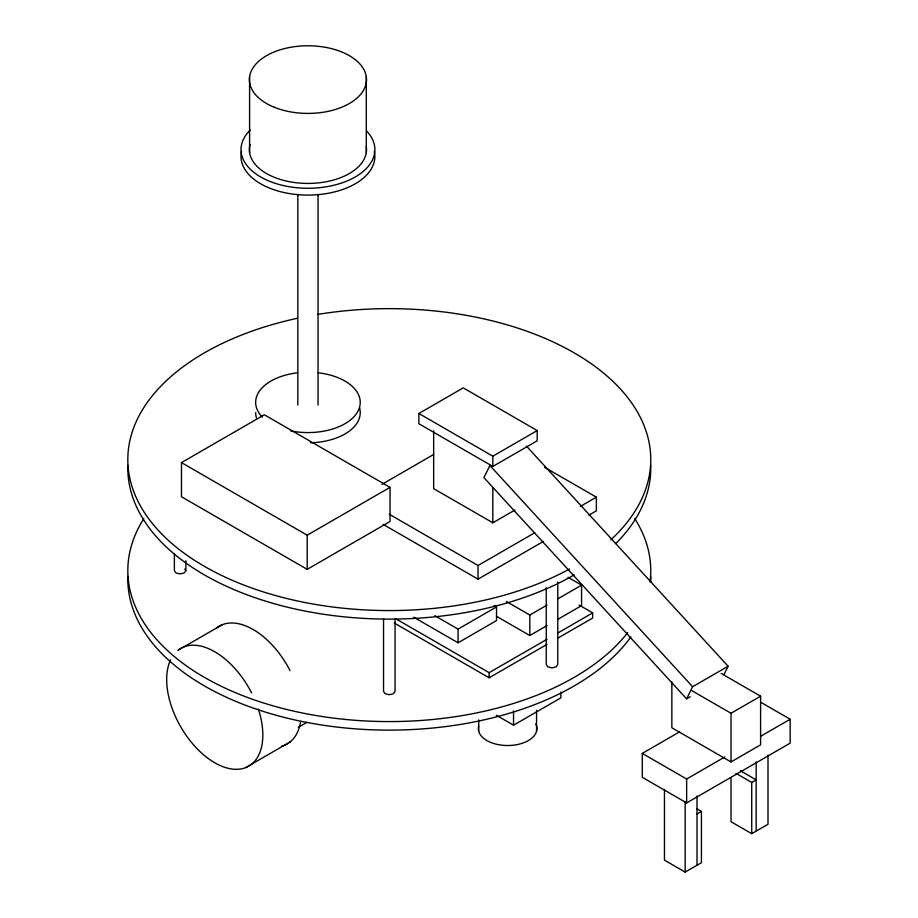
<?xml version="1.0" encoding="UTF-8"?>
<svg xmlns="http://www.w3.org/2000/svg" width="918" height="918" viewBox="0 0 918 918"><rect width="100%" height="100%" fill="white"/><g stroke="black" fill="none" stroke-linecap="round" stroke-linejoin="round"><path stroke-width="1.38" d="M692.608 686.721L489.925 465.495L483.912 477.624L686.595 698.85L692.608 686.721L728.112 666.227L526.381 446.056M723.9 674.719L728.112 666.227M185.861 560.657L185.861 570.617L184.185 572.97L180.112 573.945L176.049 572.97L174.363 570.617L174.363 553.543M181.477 462.592L264.304 414.775L390.035 487.355L390.035 521.516L307.197 569.344L181.477 496.753L181.477 462.592L307.197 535.183L390.035 487.355M418.872 413.49L463.246 387.866L537.202 430.565L537.202 440.812L492.828 466.436L418.872 423.737L418.872 413.49L492.828 456.189L537.202 430.565M381.899 484.371L433.663 454.479M222.317 624.688L177.931 650.311A67.978 39.256 60 0 1 251.578 692.838M433.663 430.794L433.663 488.64L492.828 522.801L515.021 509.983M389.289 514.264L478.037 565.499L534.735 532.761M580.348 506.426L596.367 497.177L596.367 510.844L588.977 515.113M383.127 524.362L478.037 579.155L543.364 541.448M434.707 615.634L458.071 629.117L496.523 606.913L496.523 620.579L458.071 642.784L413.8 617.229M298.327 727.331L306.956 722.34M245.657 767.62L290.042 741.996M506.392 601.508L529.812 615.026L547.071 605.065M558.155 598.662L581.576 585.145L581.576 605.639L558.155 619.157M496.523 616.311L529.812 635.52L547.071 625.56M395.451 618.583L489.133 672.676L547.071 639.226M558.155 632.823L592.672 612.891L592.672 618.021L558.155 637.941M394.224 623.001L489.133 677.794L547.071 644.344M496.282 715.225L513.541 725.186L560.875 697.864L560.875 692.172M686.595 698.85L690.267 696.728M760.597 702.155L790.18 719.242L790.18 743.155L686.641 802.929L642.267 777.305L642.267 753.403L679.251 732.048M691.575 690.508L731.015 713.275L760.597 696.2L760.597 744.854L731.015 761.94L671.85 727.779L671.85 681.982M642.267 753.403L686.641 779.015L724.853 756.96M760.597 736.316L790.18 719.242M697.003 814.025L701.432 811.466L701.432 862.702L685.161 872.1L664.46 860.143L664.46 789.469M735.892 773.289L751.727 782.434L756.157 779.875L740.333 770.73M731.015 777.592L731.015 821.713L751.727 833.67L767.999 824.284L767.999 755.021M544.604 467.296L596.367 497.177M568.024 577.307L581.576 585.145M721.158 673.422L760.597 696.2M579.109 605.065L592.672 612.891M494.068 605.49L496.523 606.913M696.567 808.655L701.432 811.466M184.748 569.057L185.861 570.617M756.157 761.848L756.157 831.111M751.727 782.434L751.727 833.67M731.015 713.275L731.015 761.94M697.003 796.009L697.003 865.272M686.641 779.015L686.641 802.929M685.161 801.425L685.161 872.1M557.754 582.012L557.754 664.563L556.067 666.904L551.993 667.879L547.931 666.904L546.244 664.563L546.244 587.704M536.548 710.303L536.548 731.256M529.812 615.026L529.812 635.52M513.541 710.957L513.541 725.186M492.828 456.189L492.828 466.436M492.828 487.527L492.828 522.801M489.133 672.676L489.133 677.794M478.703 719.861L478.703 731.256M478.037 565.499L478.037 579.155M458.071 629.117L458.071 642.784M395.05 618.801L395.05 691.392L393.363 693.744L389.289 694.708L385.227 693.744L383.54 691.392L383.54 618.801M366.293 76.642L366.293 152.56M318.041 194.398L318.041 405.056M307.197 535.183L307.197 569.344M297.834 194.398L297.834 405.056M249.593 76.642L249.593 152.56M366.293 146.662A58.568 33.817 0 0 1 305.901 183.405A58.568 33.817 0 0 1 250.086 144.321M374.303 151.401A66.934 38.648 0 0 1 307.943 195.086A66.934 38.648 0 0 1 241.572 151.401M366.523 130.918A66.934 38.648 0 0 1 307.002 188.259A66.934 38.648 0 0 1 250.293 129.977M359.592 407.913A52.292 30.191 0 0 1 310.502 442.797M256.65 418.528A52.292 30.191 0 0 1 255.652 412.641M318.144 372.777A52.292 30.191 0 0 1 358.387 410.346A52.292 30.191 0 0 1 290.662 430.886M262.318 417.139A52.292 30.191 0 0 1 297.742 372.777M535.745 723.889A29.284 16.903 0 0 1 509.456 745.485A29.284 16.903 0 0 1 478.703 725.966M258.325 708.948A67.978 39.256 60 0 1 215.455 763.168A67.978 39.256 60 0 1 170.61 659.79M300.553 722.03A67.978 39.256 60 0 1 281.47 746.277M216.384 628.119A67.978 39.256 60 0 1 290.042 670.633M650.724 465.323A261.469 150.965 0 0 1 615.737 543.628M574.186 574.886A261.469 150.965 0 0 1 286.978 607.073A261.469 150.965 0 0 1 127.866 465.323M317.502 314.449A261.469 150.965 0 0 1 598.318 368.91A261.469 150.965 0 0 1 610.837 539.784M569.527 568.976A261.469 150.965 0 0 1 167.787 539.83A261.469 150.965 0 0 1 297.18 318.316M650.724 576.343A261.469 150.965 0 0 1 650.724 581.978M630.861 636.931A261.469 150.965 0 0 1 335.885 726.941A261.469 150.965 0 0 1 127.866 576.343M634.751 518.601A261.469 150.965 0 0 1 650.036 581.909M627.671 632.651A261.469 150.965 0 0 1 290.455 710.383A261.469 150.965 0 0 1 143.839 518.601M274.344 107.291A58.568 33.817 0 0 0 366.293 82.528A58.568 33.817 0 0 0 283.192 48.941A58.568 33.817 0 0 0 274.344 107.291"/></g></svg>
